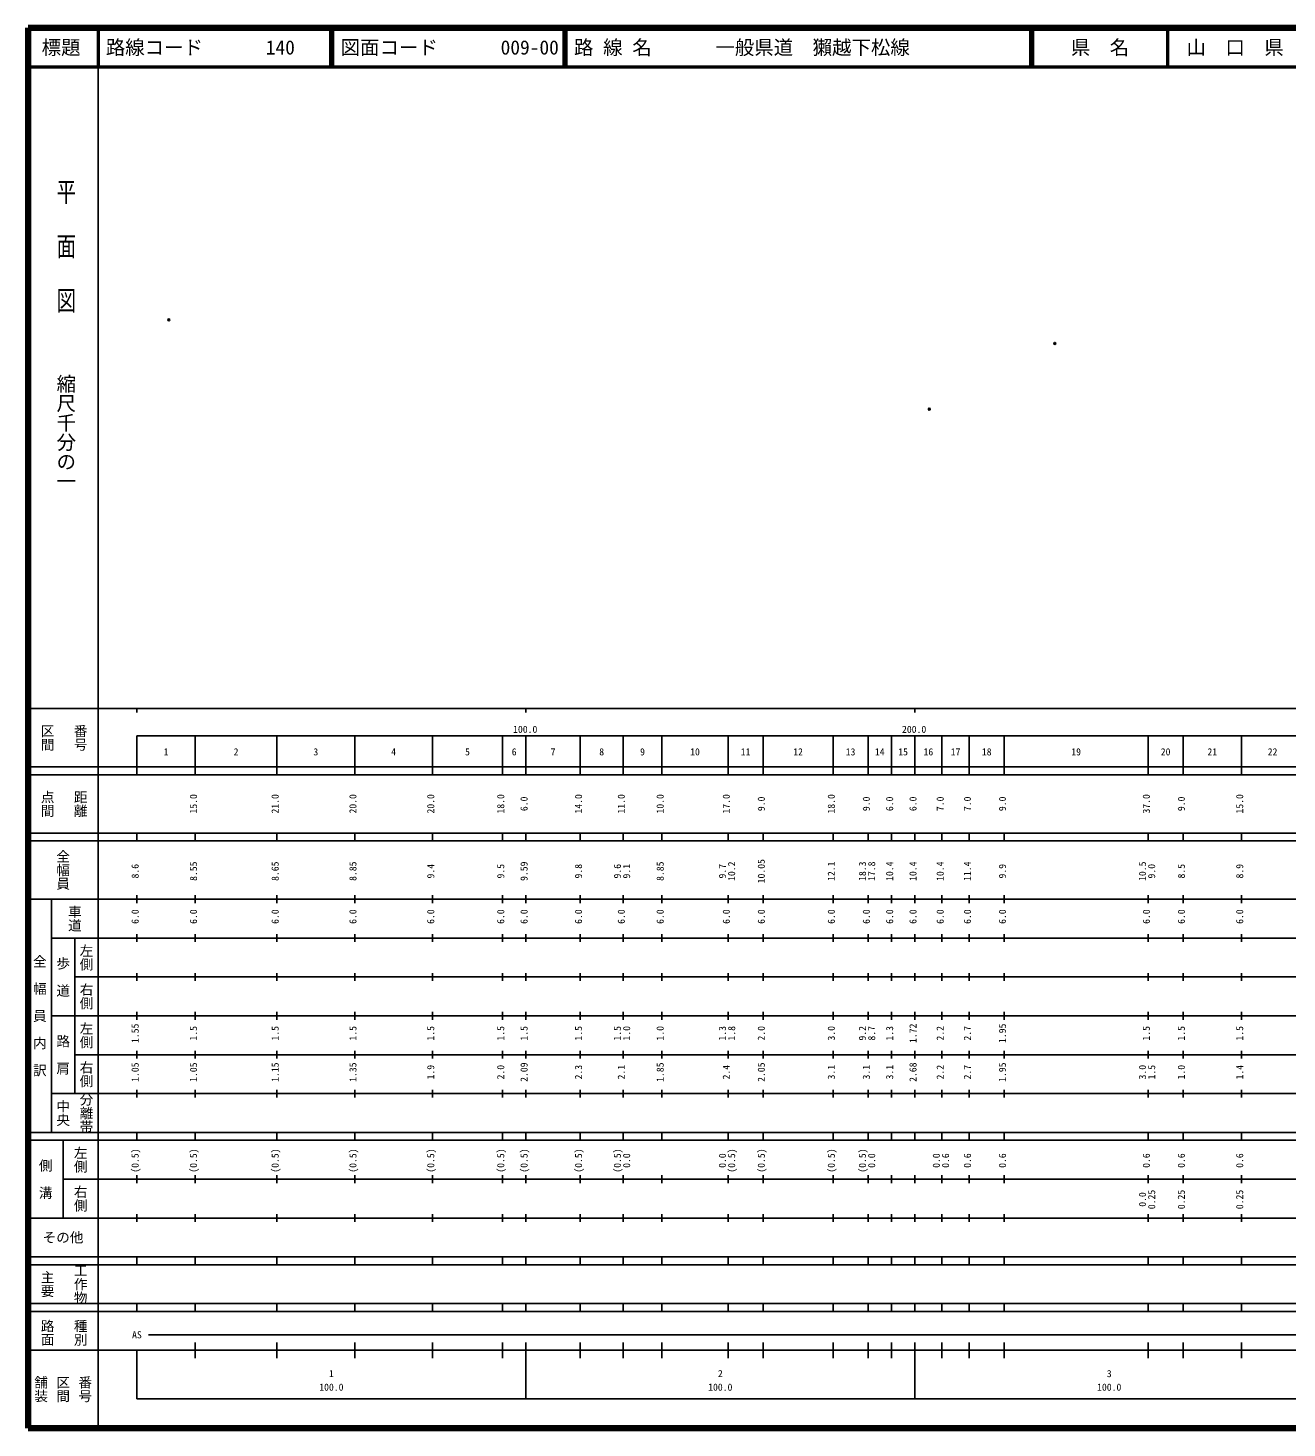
# Model space of a CAD drawing. Units: millimetres on the paper. Extents: x 40 to 680, y 20 to 380.
# Drawn here: x 40 to 363.7, y 20 to 380 of the extents above; entities that cross this region are included whole.
import ezdxf
from ezdxf.enums import TextEntityAlignment as Align

# ---------------------------------------------------------------- set-up
doc = ezdxf.new("R2010")
doc.units = ezdxf.units.MM
doc.header["$PDMODE"] = 32
doc.header["$PDSIZE"] = 0.5
doc.layers.add('M-OTRS', color=6, linetype='Continuous')
doc.layers.add('M-TTL-TXT', color=7, linetype='Continuous')
for name, color, linetype, lineweight in [('M-TTL', 2, 'Continuous', 140), ('M-TTL-BAND', 7, 'Continuous', 25), ('M-TTL-LINE', 7, 'Continuous', 50)]:
    doc.layers.add(name, color=color, linetype=linetype, lineweight=lineweight)
doc.styles.add('@ＭＳ ゴシック', font='')
doc.styles.add('ＭＳ ゴシック', font='')
doc.styles.get('@ＭＳ ゴシック').set_extended_font_data('@MS Gothic')
doc.styles.get('ＭＳ ゴシック').set_extended_font_data('MS Gothic')

msp = doc.modelspace()

# ---------------------------------------------------------------- linework, layer by layer
at = {"layer": 'M-OTRS'}
for p in [(76.203, 304.974), (303.993, 298.881), (271.749, 281.986)]:
    msp.add_point(p, dxfattribs=at)
at = {"layer": 'M-TTL'}
for p, q in [((40, 380), (40, 20)), ((680, 380), (40, 380)), ((40, 20), (680, 20))]:
    msp.add_line(p, q, dxfattribs=at)
at = {"layer": 'M-TTL-BAND'}
for p, q in [((58, 370), (58, 20)), ((40, 205), (579, 205)), ((68, 205), (68, 204)), ((168, 205), (168, 204)), ((268, 205), (268, 204)), ((68, 198), (579, 198)), ((68, 198), (68, 188)), ((83, 188), (83, 198)), ((104, 188), (104, 198)), ((124, 188), (124, 198)), ((144, 188), (144, 198)), ((162, 188), (162, 198)), ((168, 188), (168, 198)), ((182, 188), (182, 198)), ((193, 188), (193, 198)), ((203, 188), (203, 198)), ((220, 188), (220, 198)), ((229, 188), (229, 198)), ((247, 188), (247, 198)), ((256, 188), (256, 198)), ((262, 188), (262, 198)), ((268, 188), (268, 198)), ((275, 188), (275, 198)), ((282, 188), (282, 198)), ((291, 188), (291, 198)), ((328, 188), (328, 198)), ((337, 188), (337, 198)), ((352, 188), (352, 198)), ((40, 190), (579, 190)), ((40, 188), (579, 188)), ((40, 173), (579, 173)), ((68, 171), (68, 173)), ((83, 171), (83, 173)), ((104, 171), (104, 173)), ((124, 171), (124, 173)), ((144, 171), (144, 173)), ((162, 171), (162, 173)), ((168, 171), (168, 173)), ((182, 171), (182, 173)), ((193, 171), (193, 173)), ((203, 171), (203, 173)), ((220, 171), (220, 173)), ((229, 171), (229, 173)), ((247, 171), (247, 173)), ((256, 171), (256, 173)), ((262, 171), (262, 173)), ((268, 171), (268, 173)), ((275, 171), (275, 173)), ((282, 171), (282, 173)), ((291, 171), (291, 173)), ((328, 171), (328, 173)), ((337, 171), (337, 173)), ((352, 171), (352, 173)), ((40, 171), (579, 171)), ((40, 156), (579, 156)), ((46, 96), (46, 156)), ((68, 155), (68, 157)), ((83, 155), (83, 157)), ((104, 155), (104, 157)), ((124, 155), (124, 157)), ((144, 155), (144, 157)), ((162, 155), (162, 157)), ((168, 155), (168, 157)), ((182, 155), (182, 157)), ((193, 155), (193, 157)), ((203, 155), (203, 157)), ((220, 155), (220, 157)), ((229, 155), (229, 157)), ((247, 155), (247, 157)), ((256, 155), (256, 157)), ((262, 155), (262, 157)), ((268, 155), (268, 157)), ((275, 155), (275, 157)), ((282, 155), (282, 157)), ((291, 155), (291, 157)), ((328, 155), (328, 157)), ((337, 155), (337, 157)), ((352, 155), (352, 157)), ((46, 146), (579, 146)), ((52, 146), (52, 106)), ((68, 145), (68, 147)), ((83, 145), (83, 147)), ((104, 145), (104, 147)), ((124, 145), (124, 147)), ((144, 145), (144, 147)), ((162, 145), (162, 147)), ((168, 145), (168, 147)), ((182, 145), (182, 147)), ((193, 145), (193, 147)), ((203, 145), (203, 147)), ((220, 145), (220, 147)), ((229, 145), (229, 147)), ((247, 145), (247, 147)), ((256, 145), (256, 147)), ((262, 145), (262, 147)), ((268, 145), (268, 147)), ((275, 145), (275, 147)), ((282, 145), (282, 147)), ((291, 145), (291, 147)), ((328, 145), (328, 147)), ((337, 145), (337, 147)), ((352, 145), (352, 147)), ((68, 135), (68, 137)), ((83, 135), (83, 137)), ((104, 135), (104, 137)), ((124, 135), (124, 137)), ((144, 135), (144, 137)), ((162, 135), (162, 137)), ((168, 135), (168, 137)), ((182, 135), (182, 137)), ((193, 135), (193, 137)), ((203, 135), (203, 137)), ((220, 135), (220, 137)), ((229, 135), (229, 137)), ((247, 135), (247, 137)), ((256, 135), (256, 137)), ((262, 135), (262, 137)), ((268, 135), (268, 137)), ((275, 135), (275, 137)), ((282, 135), (282, 137)), ((291, 135), (291, 137)), ((328, 135), (328, 137)), ((337, 135), (337, 137)), ((352, 135), (352, 137)), ((52, 136), (579, 136)), ((46, 126), (579, 126)), ((68, 125), (68, 127)), ((83, 125), (83, 127)), ((104, 125), (104, 127)), ((124, 125), (124, 127)), ((144, 125), (144, 127)), ((162, 125), (162, 127)), ((168, 125), (168, 127)), ((182, 125), (182, 127)), ((193, 125), (193, 127)), ((203, 125), (203, 127)), ((220, 125), (220, 127)), ((229, 125), (229, 127)), ((247, 125), (247, 127)), ((256, 125), (256, 127)), ((262, 125), (262, 127)), ((268, 125), (268, 127)), ((275, 125), (275, 127)), ((282, 125), (282, 127)), ((291, 125), (291, 127)), ((328, 125), (328, 127)), ((337, 125), (337, 127)), ((352, 125), (352, 127)), ((52, 116), (579, 116)), ((68, 115), (68, 117)), ((83, 115), (83, 117)), ((104, 115), (104, 117)), ((124, 115), (124, 117)), ((144, 115), (144, 117)), ((162, 115), (162, 117)), ((168, 115), (168, 117)), ((182, 115), (182, 117)), ((193, 115), (193, 117)), ((203, 115), (203, 117)), ((220, 115), (220, 117)), ((229, 115), (229, 117)), ((247, 115), (247, 117)), ((256, 115), (256, 117)), ((262, 115), (262, 117)), ((268, 115), (268, 117)), ((275, 115), (275, 117)), ((282, 115), (282, 117)), ((291, 115), (291, 117)), ((328, 115), (328, 117)), ((337, 115), (337, 117)), ((352, 115), (352, 117)), ((46, 106), (579, 106)), ((68, 105), (68, 107)), ((83, 105), (83, 107)), ((104, 105), (104, 107)), ((124, 105), (124, 107)), ((144, 105), (144, 107)), ((162, 105), (162, 107)), ((168, 105), (168, 107)), ((182, 105), (182, 107)), ((193, 105), (193, 107)), ((203, 105), (203, 107)), ((220, 105), (220, 107)), ((229, 105), (229, 107)), ((247, 105), (247, 107)), ((256, 105), (256, 107)), ((262, 105), (262, 107)), ((268, 105), (268, 107)), ((275, 105), (275, 107)), ((282, 105), (282, 107)), ((291, 105), (291, 107)), ((328, 105), (328, 107)), ((337, 105), (337, 107)), ((352, 105), (352, 107)), ((40, 96), (579, 96)), ((40, 94), (579, 94)), ((49, 94), (49, 74)), ((68, 94), (68, 96)), ((83, 94), (83, 96)), ((104, 94), (104, 96)), ((124, 94), (124, 96)), ((144, 94), (144, 96)), ((162, 94), (162, 96)), ((168, 94), (168, 96)), ((182, 94), (182, 96)), ((193, 94), (193, 96)), ((203, 94), (203, 96)), ((220, 94), (220, 96)), ((229, 94), (229, 96)), ((247, 94), (247, 96)), ((256, 94), (256, 96)), ((262, 94), (262, 96)), ((268, 94), (268, 96)), ((275, 94), (275, 96)), ((282, 94), (282, 96)), ((291, 94), (291, 96)), ((328, 94), (328, 96)), ((337, 94), (337, 96)), ((352, 94), (352, 96)), ((49, 84), (579, 84)), ((68, 83), (68, 85)), ((83, 83), (83, 85)), ((104, 83), (104, 85)), ((124, 83), (124, 85)), ((144, 83), (144, 85)), ((162, 83), (162, 85)), ((168, 83), (168, 85)), ((182, 83), (182, 85)), ((193, 83), (193, 85)), ((203, 83), (203, 85)), ((220, 83), (220, 85)), ((229, 83), (229, 85)), ((247, 83), (247, 85)), ((256, 83), (256, 85)), ((262, 83), (262, 85)), ((268, 83), (268, 85)), ((275, 83), (275, 85)), ((282, 83), (282, 85)), ((291, 83), (291, 85)), ((328, 83), (328, 85)), ((337, 83), (337, 85)), ((352, 83), (352, 85)), ((40, 74), (579, 74)), ((68, 73), (68, 75)), ((83, 73), (83, 75)), ((104, 73), (104, 75)), ((124, 73), (124, 75)), ((144, 73), (144, 75)), ((162, 73), (162, 75)), ((168, 73), (168, 75)), ((182, 73), (182, 75)), ((193, 73), (193, 75)), ((203, 73), (203, 75)), ((220, 73), (220, 75)), ((229, 73), (229, 75)), ((247, 73), (247, 75)), ((256, 73), (256, 75)), ((262, 73), (262, 75)), ((268, 73), (268, 75)), ((275, 73), (275, 75)), ((282, 73), (282, 75)), ((291, 73), (291, 75)), ((328, 73), (328, 75)), ((337, 73), (337, 75)), ((352, 73), (352, 75)), ((40, 64), (579, 64)), ((40, 62), (579, 62)), ((68, 62), (68, 64)), ((83, 62), (83, 64)), ((104, 62), (104, 64)), ((124, 62), (124, 64)), ((144, 62), (144, 64)), ((162, 62), (162, 64)), ((168, 62), (168, 64)), ((182, 62), (182, 64)), ((193, 62), (193, 64)), ((203, 62), (203, 64)), ((220, 62), (220, 64)), ((229, 62), (229, 64)), ((247, 62), (247, 64)), ((256, 62), (256, 64)), ((262, 62), (262, 64)), ((268, 62), (268, 64)), ((275, 62), (275, 64)), ((282, 62), (282, 64)), ((291, 62), (291, 64)), ((328, 62), (328, 64)), ((337, 62), (337, 64)), ((352, 62), (352, 64)), ((40, 52), (579, 52)), ((68, 50), (68, 52)), ((83, 50), (83, 52)), ((104, 50), (104, 52)), ((124, 50), (124, 52)), ((144, 50), (144, 52)), ((162, 50), (162, 52)), ((168, 50), (168, 52)), ((182, 50), (182, 52)), ((193, 50), (193, 52)), ((203, 50), (203, 52)), ((220, 50), (220, 52)), ((229, 50), (229, 52)), ((247, 50), (247, 52)), ((256, 50), (256, 52)), ((262, 50), (262, 52)), ((268, 50), (268, 52)), ((275, 50), (275, 52)), ((282, 50), (282, 52)), ((291, 50), (291, 52)), ((328, 50), (328, 52)), ((337, 50), (337, 52)), ((352, 50), (352, 52)), ((40, 50), (579, 50)), ((71, 44), (548, 44)), ((40, 40), (579, 40)), ((68, 40), (68, 27.5)), ((83, 38), (83, 42)), ((104, 38), (104, 42)), ((124, 38), (124, 42)), ((144, 38), (144, 42)), ((162, 38), (162, 42)), ((168, 27.5), (168, 42)), ((182, 38), (182, 42)), ((193, 38), (193, 42)), ((203, 38), (203, 42)), ((220, 38), (220, 42)), ((229, 38), (229, 42)), ((247, 38), (247, 42)), ((256, 38), (256, 42)), ((262, 38), (262, 42)), ((268, 27.5), (268, 42)), ((275, 38), (275, 42)), ((282, 38), (282, 42)), ((291, 38), (291, 42)), ((328, 38), (328, 42)), ((337, 38), (337, 42)), ((352, 38), (352, 42)), ((68, 27.5), (579, 27.5))]:
    msp.add_line(p, q, dxfattribs=at)
at = {"layer": 'M-TTL-LINE'}
for p, q in [((58, 380), (58, 370)), ((117.75, 380), (117.75, 370)), ((118.25, 380), (118.25, 370)), ((177.75, 380), (177.75, 370)), ((178.25, 380), (178.25, 370)), ((297.75, 380), (297.75, 370)), ((298.25, 380), (298.25, 370)), ((333, 380), (333, 370)), ((40, 370), (680, 370))]:
    msp.add_line(p, q, dxfattribs=at)

# ---------------------------------------------------------------- texts
at = {"layer": 'M-TTL-BAND', "style": '@ＭＳ ゴシック', "width": 1.4}
msp.add_text('平  面  図', height=3.666, rotation=270, dxfattribs=at).set_placement((49.777, 306.475), align=Align.MIDDLE_RIGHT)
at = {"layer": 'M-TTL-BAND', "style": '@ＭＳ ゴシック'}
msp.add_text('縮尺千分の一', height=3.666, rotation=270, dxfattribs=at).set_placement((49.777, 261.03), align=Align.MIDDLE_RIGHT)
for s, p in [('区間', (45, 197.5)), ('番号', (53.5, 197.5)), ('点間', (45, 180.5)), ('距離', (53.5, 180.5)), ('全幅員', (49, 163.5)), ('車道', (52, 151)), ('左側', (55, 141)), ('全\u3000幅\u3000員\u3000内\u3000訳', (43, 126)), ('歩\u3000道', (49, 136)), ('右側', (55, 131)), ('左側', (55, 121)), ('路\u3000肩', (49, 116)), ('右側', (55, 111)), ('分離帯', (55, 101)), ('中央', (49, 101)), ('左側', (53.5, 89)), ('側\u3000溝', (44.5, 84)), ('右側', (53.5, 79)), ('工作物', (53.5, 57)), ('主要', (45, 57)), ('路面', (45, 44.5)), ('種別', (53.5, 44.5)), ('舗装', (43.333, 30)), ('区間', (49, 30)), ('番号', (54.667, 30))]:
    msp.add_text(s, height=2.566, rotation=270, dxfattribs=at).set_placement(p, align=Align.MIDDLE_CENTER)
at = {"layer": 'M-TTL-BAND', "style": 'ＭＳ ゴシック'}
for s, p in [('100.0', (167.844, 198.195)), ('200.0', (267.844, 198.195)), ('1', (75.5, 192.405)), ('2', (93.5, 192.405)), ('3', (114, 192.405)), ('4', (134, 192.405)), ('5', (153, 192.405)), ('6', (165, 192.405)), ('7', (175, 192.405)), ('8', (187.5, 192.405)), ('9', (198, 192.405)), ('10', (211.5, 192.405)), ('11', (224.5, 192.405)), ('12', (238, 192.405)), ('13', (251.5, 192.405)), ('14', (259, 192.405)), ('15', (265, 192.405)), ('16', (271.5, 192.405)), ('17', (278.5, 192.405)), ('18', (286.5, 192.405)), ('19', (309.5, 192.405)), ('20', (332.5, 192.405)), ('21', (344.5, 192.405)), ('22', (360, 192.405)), ('AS', (68, 42.5)), ('1', (118, 32.523)), ('2', (218, 32.523)), ('3', (318, 32.523)), ('100.0', (118, 29.033)), ('100.0', (218, 29.033)), ('100.0', (318, 29.033))]:
    msp.add_text(s, height=1.833, dxfattribs=at).set_placement(p, align=Align.BOTTOM_CENTER)
for s, p in [('15.0', (84, 180.5)), ('21.0', (105, 180.5)), ('20.0', (125, 180.5)), ('20.0', (145, 180.5)), ('18.0', (163, 180.5)), ('6.0', (169, 180.5)), ('14.0', (183, 180.5)), ('11.0', (194, 180.5)), ('10.0', (204, 180.5)), ('17.0', (221, 180.5)), ('9.0', (230, 180.5)), ('18.0', (248, 180.5)), ('9.0', (257, 180.5)), ('6.0', (263, 180.5)), ('6.0', (269, 180.5)), ('7.0', (276, 180.5)), ('7.0', (283, 180.5)), ('9.0', (292, 180.5)), ('37.0', (329, 180.5)), ('9.0', (338, 180.5)), ('15.0', (353, 180.5)), ('10.05', (230, 163.174)), ('8.6', (69, 163.174)), ('8.55', (84, 163.174)), ('8.65', (105, 163.174)), ('8.85', (125, 163.174)), ('9.4', (145, 163.174)), ('9.5', (163, 163.174)), ('9.59', (169, 163.174)), ('9.8', (183, 163.174)), ('9.6', (193, 163.174)), ('9.1', (195.37, 163.174)), ('8.85', (204, 163.174)), ('9.7', (220, 163.174)), ('10.2', (222.37, 163.174)), ('12.1', (248, 163.174)), ('18.3', (256, 163.174)), ('17.8', (258.37, 163.174)), ('10.4', (263, 163.174)), ('10.4', (269, 163.174)), ('10.4', (276, 163.174)), ('11.4', (283, 163.174)), ('9.9', (292, 163.174)), ('10.5', (328, 163.174)), ('9.0', (330.37, 163.174)), ('8.5', (338, 163.174)), ('8.9', (353, 163.174)), ('6.0', (69, 151.5)), ('6.0', (84, 151.5)), ('6.0', (105, 151.5)), ('6.0', (125, 151.5)), ('6.0', (145, 151.5)), ('6.0', (163, 151.5)), ('6.0', (169, 151.5)), ('6.0', (183, 151.5)), ('6.0', (194, 151.5)), ('6.0', (204, 151.5)), ('6.0', (221, 151.5)), ('6.0', (230, 151.5)), ('6.0', (248, 151.5)), ('6.0', (257, 151.5)), ('6.0', (263, 151.5)), ('6.0', (269, 151.5)), ('6.0', (276, 151.5)), ('6.0', (283, 151.5)), ('6.0', (292, 151.5)), ('6.0', (329, 151.5)), ('6.0', (338, 151.5)), ('6.0', (353, 151.5)), ('1.55', (69, 121.5)), ('1.5', (84, 121.5)), ('1.5', (105, 121.5)), ('1.5', (125, 121.5)), ('1.5', (145, 121.5)), ('1.5', (163, 121.5)), ('1.5', (169, 121.5)), ('1.5', (183, 121.5)), ('1.5', (193, 121.5)), ('1.0', (195.37, 121.5)), ('1.0', (204, 121.5)), ('1.3', (220, 121.5)), ('1.8', (222.37, 121.5)), ('2.0', (230, 121.5)), ('3.0', (248, 121.5)), ('9.2', (256, 121.5)), ('8.7', (258.37, 121.5)), ('1.3', (263, 121.5)), ('1.72', (269, 121.5)), ('2.2', (276, 121.5)), ('2.7', (283, 121.5)), ('1.95', (292, 121.5)), ('1.5', (329, 121.5)), ('1.5', (338, 121.5)), ('1.5', (353, 121.5)), ('1.05', (69, 111.5)), ('1.05', (84, 111.5)), ('1.15', (105, 111.5)), ('1.35', (125, 111.5)), ('1.9', (145, 111.5)), ('2.0', (163, 111.5)), ('2.09', (169, 111.5)), ('2.3', (183, 111.5)), ('2.1', (194, 111.5)), ('1.85', (204, 111.5)), ('2.4', (221, 111.5)), ('2.05', (230, 111.5)), ('3.1', (248, 111.5)), ('3.1', (257, 111.5)), ('3.1', (263, 111.5)), ('2.68', (269, 111.5)), ('2.2', (276, 111.5)), ('2.7', (283, 111.5)), ('1.95', (292, 111.5)), ('3.0', (328, 111.5)), ('1.5', (330.37, 111.5)), ('1.0', (338, 111.5)), ('1.4', (353, 111.5)), ('(0.5)', (69, 88.764)), ('(0.5)', (84, 88.764)), ('(0.5)', (105, 88.764)), ('(0.5)', (125, 88.764)), ('(0.5)', (145, 88.764)), ('(0.5)', (163, 88.764)), ('(0.5)', (169, 88.764)), ('(0.5)', (183, 88.764)), ('(0.5)', (193, 88.764)), ('0.0', (195.37, 88.764)), ('0.0', (220, 88.764)), ('(0.5)', (222.37, 88.764)), ('(0.5)', (230, 88.764)), ('(0.5)', (248, 88.764)), ('(0.5)', (256, 88.764)), ('0.0', (258.37, 88.764)), ('0.0', (275, 88.764)), ('0.6', (277.37, 88.764)), ('0.6', (283, 88.764)), ('0.6', (292, 88.764)), ('0.6', (329, 88.764)), ('0.6', (338, 88.764)), ('0.6', (353, 88.764)), ('0.0', (328, 78.764)), ('0.25', (330.37, 78.764)), ('0.25', (338, 78.764)), ('0.25', (353, 78.764))]:
    msp.add_text(s, height=1.833, rotation=90, dxfattribs=at).set_placement(p, align=Align.BOTTOM_CENTER)
msp.add_text('その他', height=2.566, dxfattribs=at).set_placement((49, 69), align=Align.MIDDLE_CENTER)
at = {"layer": 'M-TTL-TXT', "style": 'ＭＳ ゴシック'}
for s, p in [('標題', (48.5, 375)), ('県\u3000名', (315.625, 375)), ('山\u3000口\u3000県', (350.375, 375))]:
    msp.add_text(s, height=3.666, dxfattribs=at).set_placement(p, align=Align.MIDDLE_CENTER)
for s, p in [('路線コード', (60, 375)), ('140', (101.142, 375)), ('図面コード', (120.38, 375)), ('009-00', (161.521, 375)), ('路 線 名', (180.38, 375)), ('一般県道\u3000獺越下松線', (216.734, 375))]:
    msp.add_text(s, height=3.666, dxfattribs=at).set_placement(p, align=Align.MIDDLE_LEFT)

doc.saveas('drawing.dxf')
